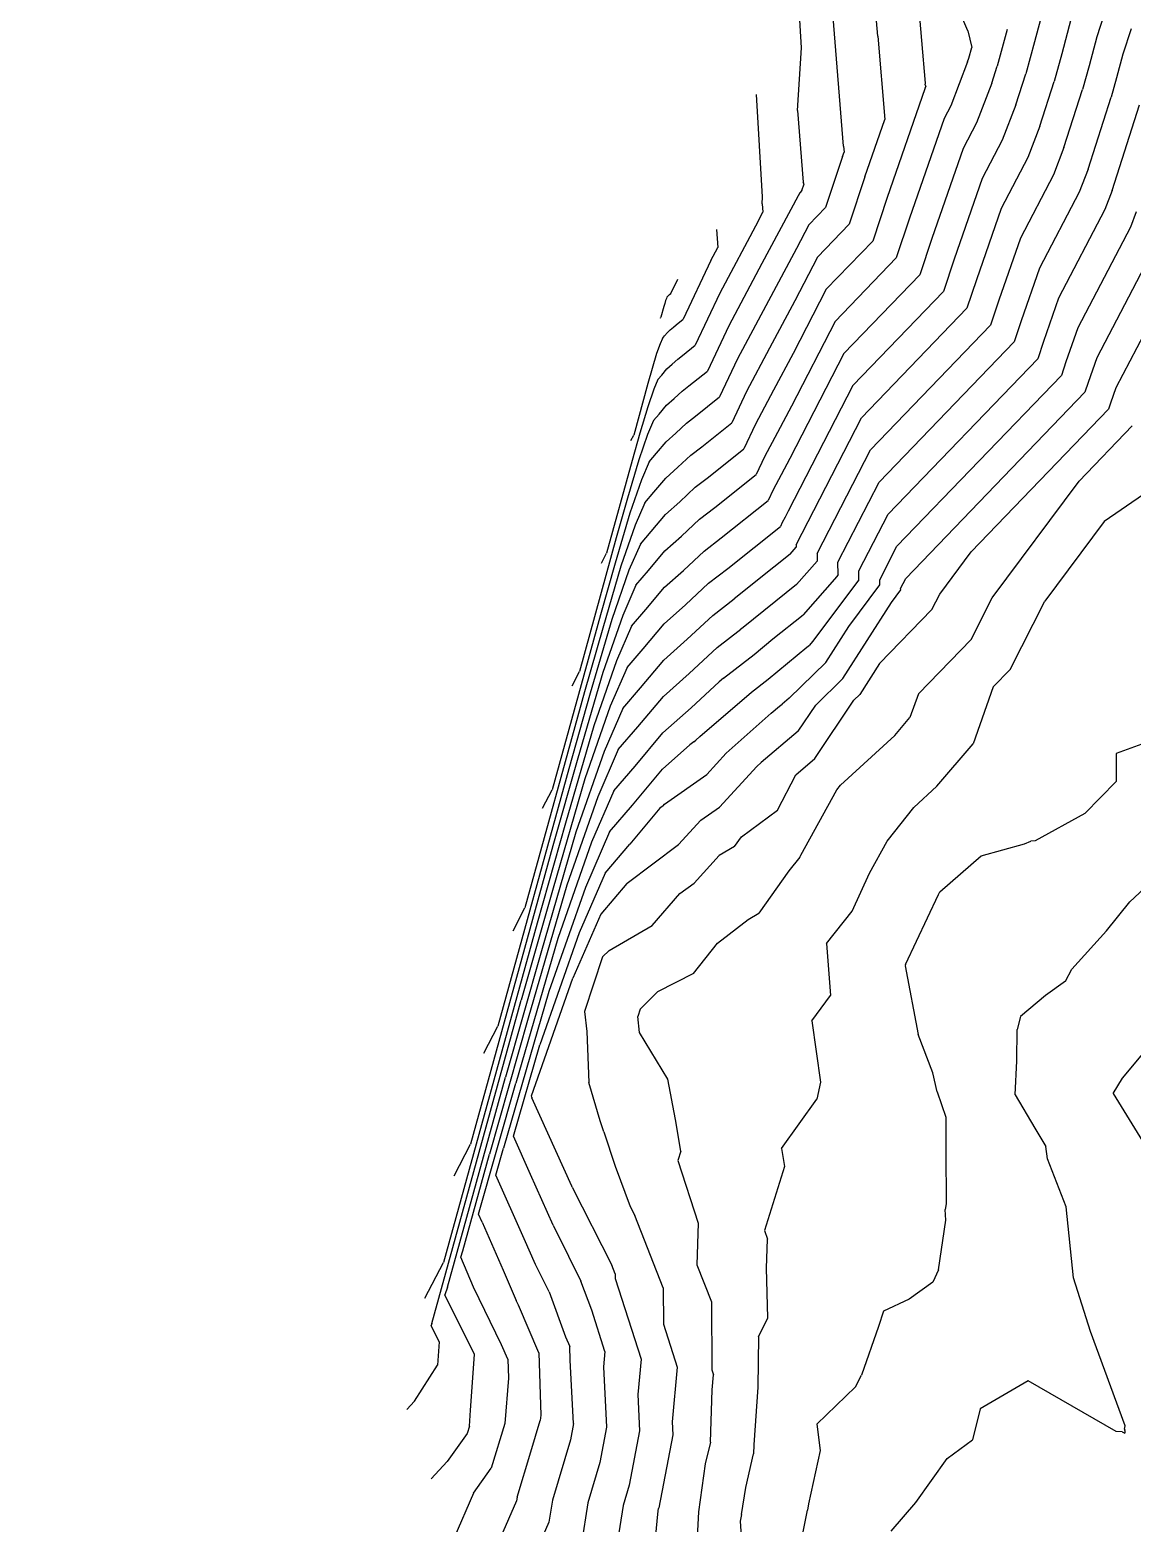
# Model space of a CAD drawing. Header units: metres. Extents: x -1120501 to 1198934, y -4928884 to 66998.
# Drawn here: x -1216.6 to -1076.6, y 601.4 to 791.1 of the extents above; entities that cross this region are included whole.
import ezdxf

# ---------------------------------------------------------------- set-up
doc = ezdxf.new("R2010")
doc.units = ezdxf.units.M
doc.layers.add('SURF2CONTOURS', color=7, linetype='Continuous', lineweight=0)

msp = doc.modelspace()

# ---------------------------------------------------------------- linework, layer by layer
at = {"color": 7, "lineweight": 0}
msp.add_circle((-684.64, 190.5), 66807.04, dxfattribs=at)
at = {"layer": 'SURF2CONTOURS', "color": 4, "linetype": 'Continuous', "lineweight": -3}
for p, q in [((-1108.9, 790.34, 280), (-1110.03, 804.63, 280)), ((-1118.58, 788.84, 281), (-1119.23, 800.01, 281)), ((-1097.45, 791.01, 279), (-1099.41, 795.63, 279)), ((-1087.64, 794.64, 278), (-1088.98, 789.63, 278)), ((-1079.78, 794.17, 277), (-1081.07, 790.25, 277)), ((-1108.9, 790.34, 280), (-1108, 779.74, 280)), ((-1097.45, 791.01, 279), (-1096.95, 788.91, 279)), ((-1088.98, 789.63, 278), (-1090.1, 785.55, 278)), ((-1081.07, 790.25, 277), (-1082.05, 786.56, 277)), ((-1119.07, 780.89, 281), (-1118.58, 788.84, 281)), ((-1097.33, 787.53, 279), (-1096.95, 788.91, 279)), ((-1097.48, 787.07, 279), (-1099.62, 781.5, 279)), ((-1097.48, 787.07, 279), (-1097.33, 787.53, 279)), ((-1082.05, 786.56, 277), (-1082.88, 783.57, 277)), ((-1091.36, 781.62, 278), (-1090.1, 785.55, 278)), ((-1085.24, 776.17, 277), (-1082.88, 783.57, 277)), ((-1119.07, 780.89, 281), (-1118.35, 771.77, 281)), ((-1099.62, 781.5, 279), (-1100.48, 779.85, 279)), ((-1091.36, 781.62, 278), (-1093.1, 777.1, 278)), ((-1079.13, 770.72, 276), (-1075.65, 781.59, 276)), ((-1110.53, 772.44, 280), (-1108, 779.74, 280)), ((-1100.48, 779.85, 279), (-1104.86, 767.22, 279)), ((-1093.1, 777.1, 278), (-1095.63, 772.25, 278)), ((-1085.24, 776.17, 277), (-1086.58, 772.69, 277)), ((-1110.53, 772.44, 280), (-1112.53, 766.43, 280)), ((-1086.58, 772.69, 277), (-1090.78, 764.65, 277)), ((-1118.52, 770.7, 281), (-1118.79, 770.42, 281)), ((-1118.52, 770.7, 281), (-1118.23, 771.58, 281)), ((-1118.23, 771.58, 281), (-1118.35, 771.77, 281)), ((-1095.63, 772.25, 278), (-1099.18, 761.99, 278)), ((-1079.13, 770.72, 276), (-1080.06, 768.29, 276)), ((-1118.99, 770.05, 281), (-1123.61, 761.44, 281)), ((-1118.79, 770.42, 281), (-1118.99, 770.05, 281)), ((-1104.86, 767.22, 279), (-1106.54, 762.16, 279)), ((-1080.06, 768.29, 276), (-1085.93, 757.05, 276)), ((-1129.36, 765.78, 282), (-1129.22, 763.46, 282)), ((-1112.53, 766.43, 280), (-1116.55, 762.25, 280)), ((-1130.09, 761.82, 282), (-1129.22, 763.46, 282)), ((-1090.78, 764.65, 277), (-1093.51, 756.77, 277)), ((-1073.54, 763.88, 275), (-1081.08, 749.45, 275)), ((-1130.09, 761.82, 282), (-1133.61, 754.35, 282)), ((-1123.61, 761.44, 281), (-1127.83, 753.5, 281)), ((-1116.55, 762.25, 280), (-1119.41, 756.69, 280)), ((-1106.54, 762.16, 279), (-1114.31, 754.09, 279)), ((-1099.18, 761.99, 278), (-1100.55, 757.88, 278)), ((-1100.55, 757.88, 278), (-1112.06, 745.92, 278)), ((-1119.41, 756.69, 280), (-1122.63, 750.7, 280)), ((-1093.51, 756.77, 277), (-1094.56, 753.61, 277)), ((-1085.93, 757.05, 276), (-1087.83, 751.54, 276)), ((-1134.85, 753.37, 282), (-1134.52, 753.63, 282)), ((-1134.52, 753.63, 282), (-1133.61, 754.35, 282)), ((-1127.83, 753.5, 281), (-1130.53, 747.77, 281)), ((-1114.31, 754.09, 279), (-1119.84, 743.33, 279)), ((-1094.56, 753.61, 277), (-1109.82, 737.75, 277)), ((-1136.25, 751.92, 282), (-1136.54, 751.25, 282)), ((-1136.25, 751.92, 282), (-1135.98, 752.24, 282)), ((-1135.98, 752.24, 282), (-1135.62, 752.67, 282)), ((-1135.62, 752.67, 282), (-1135.25, 753, 282)), ((-1135.25, 753, 282), (-1134.85, 753.37, 282)), ((-1087.83, 751.54, 276), (-1088.57, 749.34, 276)), ((-1136.98, 750, 282), (-1137.53, 748.11, 282)), ((-1136.54, 751.25, 282), (-1136.98, 750, 282)), ((-1122.63, 750.7, 280), (-1125.56, 745.18, 280)), ((-1137.53, 748.11, 282), (-1138.08, 746.18, 282)), ((-1132.88, 745.89, 281), (-1130.53, 747.77, 281)), ((-1088.57, 749.34, 276), (-1107.58, 729.59, 276)), ((-1081.08, 749.45, 275), (-1082.16, 746.32, 275)), ((-1138.08, 746.18, 282), (-1139.89, 739.62, 282)), ((-1133.74, 745.23, 281), (-1132.88, 745.89, 281)), ((-1112.06, 745.92, 278), (-1120.27, 729.97, 278)), ((-1082.16, 746.32, 275), (-1082.58, 745.07, 275)), ((-1135.72, 743.42, 281), (-1134.77, 744.27, 281)), ((-1134.77, 744.27, 281), (-1133.74, 745.23, 281)), ((-1125.56, 745.18, 280), (-1127.44, 741.2, 280)), ((-1082.58, 745.07, 275), (-1105.34, 721.42, 275)), ((-1137.37, 741.47, 281), (-1136.66, 742.3, 281)), ((-1136.66, 742.3, 281), (-1135.72, 743.42, 281)), ((-1119.84, 743.33, 279), (-1121.65, 739.96, 279)), ((-1137.37, 741.47, 281), (-1138.13, 739.73, 281)), ((-1131.23, 738.16, 280), (-1127.44, 741.2, 280)), ((-1083.33, 733.78, 274), (-1076.59, 740.8, 274)), ((-1140.25, 738.93, 282), (-1139.89, 739.62, 282)), ((-1138.13, 739.73, 281), (-1139.26, 736.48, 281)), ((-1121.65, 739.96, 279), (-1123.3, 736.86, 279)), ((-1139.26, 736.48, 281), (-1140.68, 731.6, 281)), ((-1134.29, 735.54, 280), (-1132.63, 737.09, 280)), ((-1132.63, 737.09, 280), (-1131.23, 738.16, 280)), ((-1123.3, 736.86, 279), (-1124.36, 734.62, 279)), ((-1116.6, 724.58, 277), (-1109.82, 737.75, 277)), ((-1135.82, 734.17, 280), (-1134.29, 735.54, 280)), ((-1129.59, 730.43, 279), (-1124.36, 734.62, 279)), ((-1137.34, 732.37, 280), (-1135.82, 734.17, 280)), ((-1094.36, 718.96, 274), (-1083.33, 733.78, 274)), ((-1140.68, 731.6, 281), (-1142.11, 726.6, 281)), ((-1138.49, 731.02, 280), (-1139.71, 728.21, 280)), ((-1138.49, 731.02, 280), (-1137.34, 732.37, 280)), ((-1133.81, 726.81, 279), (-1131.52, 728.94, 279)), ((-1131.52, 728.94, 279), (-1129.59, 730.43, 279)), ((-1120.67, 729.22, 278), (-1121.04, 728.53, 278)), ((-1120.27, 729.97, 278), (-1120.67, 729.22, 278)), ((-1111.29, 722.37, 276), (-1107.58, 729.59, 276)), ((-1139.71, 728.21, 280), (-1141.55, 722.97, 280)), ((-1127.95, 722.69, 278), (-1121.27, 728.04, 278)), ((-1121.04, 728.53, 278), (-1121.27, 728.04, 278)), ((-1142.11, 726.6, 281), (-1146.8, 709.59, 281)), ((-1135.93, 724.92, 279), (-1133.81, 726.81, 279)), ((-1138.02, 722.43, 279), (-1135.93, 724.92, 279)), ((-1119.21, 720.65, 277), (-1116.58, 723.63, 277)), ((-1116.6, 724.58, 277), (-1116.58, 723.63, 277)), ((-1141.55, 722.97, 280), (-1143.83, 715.08, 280)), ((-1139.61, 720.57, 279), (-1138.02, 722.43, 279)), ((-1130.41, 720.8, 278), (-1127.95, 722.69, 278)), ((-1111.28, 721.25, 276), (-1117.17, 713.4, 276)), ((-1111.28, 721.25, 276), (-1111.29, 722.37, 276)), ((-1105.99, 720.15, 275), (-1105.34, 721.42, 275)), ((-1139.61, 720.57, 279), (-1141.29, 716.69, 279)), ((-1133.33, 718.08, 278), (-1130.41, 720.8, 278)), ((-1119.21, 720.65, 277), (-1126.01, 715.2, 277)), ((-1107.17, 718.38, 275), (-1105.98, 719.96, 275)), ((-1105.98, 719.96, 275), (-1105.99, 720.15, 275)), ((-1136.03, 715.67, 278), (-1133.33, 718.08, 278)), ((-1113.34, 708.72, 275), (-1107.17, 718.38, 275)), ((-1097.05, 713.68, 274), (-1094.36, 718.96, 274)), ((-1141.29, 716.69, 279), (-1143.83, 709.46, 279)), ((-1138.7, 712.49, 278), (-1136.03, 715.67, 278)), ((-1143.83, 715.08, 280), (-1146.13, 707.01, 280)), ((-1129.3, 712.66, 277), (-1126.3, 714.96, 277)), ((-1126.01, 715.2, 277), (-1126.3, 714.96, 277)), ((-1103.74, 706.75, 274), (-1097.05, 713.68, 274)), ((-1140.73, 710.11, 278), (-1138.7, 712.49, 278)), ((-1132.85, 709.34, 277), (-1129.3, 712.66, 277)), ((-1122.82, 708.6, 276), (-1117.9, 712.67, 276)), ((-1117.9, 712.67, 276), (-1117.56, 712.95, 276)), ((-1117.17, 713.4, 276), (-1117.56, 712.95, 276)), ((-1140.73, 710.11, 278), (-1142.87, 705.17, 278)), ((-1147.72, 707.79, 281), (-1146.8, 709.59, 281)), ((-1143.83, 709.46, 279), (-1146.98, 698.57, 279)), ((-1136.13, 706.42, 277), (-1132.85, 709.34, 277)), ((-1124.95, 706.97, 276), (-1122.82, 708.6, 276)), ((-1116.78, 705.33, 275), (-1113.34, 708.72, 275)), ((-1146.13, 707.01, 280), (-1153.71, 679.55, 280)), ((-1139.38, 702.55, 277), (-1136.13, 706.42, 277)), ((-1131.5, 701.33, 276), (-1124.95, 706.97, 276)), ((-1103.74, 706.75, 274), (-1104.81, 703.73, 274)), ((-1142.87, 705.17, 278), (-1146.11, 695.94, 278)), ((-1118.99, 702.01, 275), (-1116.78, 705.33, 275)), ((-1141.85, 699.66, 277), (-1139.38, 702.55, 277)), ((-1106.72, 701.47, 274), (-1104.81, 703.73, 274)), ((-1132.76, 700.26, 276), (-1136.24, 697.17, 276)), ((-1132.24, 700.64, 276), (-1132.76, 700.26, 276)), ((-1132.24, 700.64, 276), (-1132.01, 700.88, 276)), ((-1132.01, 700.88, 276), (-1131.5, 701.33, 276)), ((-1118.99, 702.01, 275), (-1123.7, 698.03, 275)), ((-1113.63, 695.13, 274), (-1106.72, 701.47, 274)), ((-1073.01, 701.19, 273), (-1078.6, 699.16, 273)), ((-1146.98, 698.57, 279), (-1150.16, 687.43, 279)), ((-1141.85, 699.66, 277), (-1144.45, 693.65, 277)), ((-1078.6, 699.16, 273), (-1078.61, 695.63, 273)), ((-1140.06, 692.61, 276), (-1136.24, 697.17, 276)), ((-1129, 692.36, 275), (-1124.26, 697.53, 275)), ((-1123.7, 698.03, 275), (-1124.26, 697.53, 275)), ((-1146.11, 695.94, 278), (-1150.13, 682.05, 278)), ((-1114.08, 694.55, 274), (-1113.63, 695.13, 274)), ((-1082.58, 691.54, 273), (-1078.61, 695.63, 273)), ((-1144.45, 693.65, 277), (-1148.39, 682.43, 277)), ((-1118.68, 686.26, 274), (-1114.08, 694.55, 274)), ((-1142.97, 689.21, 276), (-1140.06, 692.61, 276)), ((-1131.38, 690.69, 275), (-1129, 692.36, 275)), ((-1082.58, 691.54, 273), (-1088.88, 688.06, 273)), ((-1142.97, 689.21, 276), (-1146.03, 682.13, 276)), ((-1134.19, 687.62, 275), (-1131.38, 690.69, 275)), ((-1150.16, 687.43, 279), (-1160.61, 649.52, 279)), ((-1140.73, 682.68, 275), (-1134.19, 687.62, 275)), ((-1095.75, 686.18, 273), (-1090.26, 687.68, 273)), ((-1090.26, 687.68, 273), (-1089.47, 688.02, 273)), ((-1088.88, 688.06, 273), (-1089.47, 688.02, 273)), ((-1118.81, 685.99, 274), (-1120.19, 684.24, 274)), ((-1118.81, 685.99, 274), (-1118.68, 686.26, 274)), ((-1101.01, 681.59, 273), (-1095.75, 686.18, 273)), ((-1120.19, 684.24, 274), (-1124.01, 678.86, 274)), ((-1150.13, 682.05, 278), (-1154.19, 667.84, 278)), ((-1148.39, 682.43, 277), (-1153.28, 665.54, 277)), ((-1146.03, 682.13, 276), (-1150.67, 668.91, 276)), ((-1140.75, 682.66, 275), (-1144.09, 678.76, 275)), ((-1140.74, 682.67, 275), (-1140.75, 682.66, 275)), ((-1140.74, 682.67, 275), (-1140.73, 682.68, 275)), ((-1101.19, 681.27, 273), (-1101.01, 681.59, 273)), ((-1155.2, 676.65, 280), (-1153.71, 679.55, 280)), ((-1105.37, 672.36, 273), (-1101.19, 681.27, 273)), ((-1144.09, 678.76, 275), (-1147.62, 670.61, 275)), ((-1129.26, 675.08, 274), (-1125.35, 678.07, 274)), ((-1125.35, 678.07, 274), (-1124.01, 678.86, 274)), ((-1132.31, 671.22, 274), (-1129.26, 675.08, 274)), ((-1105.37, 672.36, 273), (-1105.4, 672.18, 273)), ((-1105.4, 672.18, 273), (-1103.76, 663.47, 273)), ((-1152.86, 655.67, 275), (-1147.62, 670.61, 275)), ((-1132.31, 671.22, 274), (-1136.88, 668.9, 274)), ((-1150.67, 668.91, 276), (-1156.43, 649.02, 276)), ((-1136.88, 668.9, 274), (-1139.09, 666.66, 274)), ((-1165.53, 626.72, 278), (-1154.19, 667.84, 278)), ((-1139.09, 666.66, 274), (-1139.39, 665.75, 274)), ((-1153.28, 665.54, 277), (-1158.21, 648.25, 277)), ((-1139.17, 663.71, 274), (-1139.39, 665.75, 274)), ((-1135.58, 657.78, 274), (-1139.17, 663.71, 274)), ((-1101.88, 658.58, 273), (-1103.76, 663.47, 273)), ((-1077.81, 657.9, 272), (-1074.58, 661.76, 272)), ((-1101.37, 656.17, 273), (-1101.88, 658.58, 273)), ((-1134.57, 652.65, 274), (-1135.58, 657.78, 274)), ((-1078.99, 655.97, 272), (-1077.81, 657.9, 272)), ((-1152.85, 655.5, 275), (-1152.86, 655.67, 275)), ((-1152.85, 655.5, 275), (-1152.83, 655.43, 275)), ((-1147.77, 644.18, 275), (-1152.83, 655.43, 275)), ((-1101.37, 656.17, 273), (-1100.23, 652.96, 273)), ((-1078.99, 655.97, 272), (-1074.26, 648.26, 272)), ((-1100.23, 652.96, 273), (-1100.26, 648.72, 273)), ((-1133.93, 648.65, 274), (-1134.57, 652.65, 274)), ((-1162.68, 645.51, 279), (-1160.61, 649.52, 279)), ((-1157.42, 645.57, 276), (-1156.43, 649.02, 276)), ((-1161.6, 635.97, 277), (-1158.21, 648.25, 277)), ((-1133.93, 648.65, 274), (-1134.3, 647.46, 274)), ((-1134.3, 647.46, 274), (-1131.72, 639.48, 274)), ((-1100.26, 648.72, 273), (-1100.19, 641.93, 273)), ((-1153.8, 637.5, 276), (-1157.42, 645.57, 276)), ((-1147.73, 644.07, 275), (-1147.77, 644.18, 275)), ((-1147.73, 644.07, 275), (-1142.69, 634.15, 275)), ((-1100.19, 641.93, 273), (-1100.33, 641.24, 273)), ((-1101.18, 633.54, 273), (-1100.24, 639.86, 273)), ((-1100.24, 639.86, 273), (-1100.33, 641.24, 273)), ((-1131.72, 639.48, 274), (-1131.87, 634.18, 274)), ((-1161.87, 635.18, 277), (-1161.6, 635.97, 277)), ((-1152.37, 634.22, 276), (-1153.8, 637.5, 276)), ((-1160.23, 631.37, 277), (-1161.87, 635.18, 277)), ((-1150.64, 630.74, 276), (-1152.37, 634.22, 276)), ((-1142.25, 633.03, 275), (-1142.69, 634.15, 275)), ((-1131.87, 634.18, 274), (-1130.03, 629.49, 274)), ((-1142.25, 633.03, 275), (-1142.24, 632.46, 275)), ((-1142.24, 632.46, 275), (-1138.96, 622.2, 275)), ((-1101.9, 631.99, 273), (-1104.91, 629.83, 273)), ((-1101.18, 633.54, 273), (-1101.9, 631.99, 273)), ((-1156.67, 624.03, 277), (-1160.23, 631.37, 277)), ((-1150.64, 630.74, 276), (-1148.54, 625.04, 276)), ((-1130.03, 629.49, 274), (-1129.96, 620.86, 274)), ((-1108.17, 628.29, 273), (-1108.8, 626.36, 273)), ((-1104.91, 629.83, 273), (-1108.17, 628.29, 273)), ((-1165.53, 626.72, 278), (-1165.62, 626.46, 278)), ((-1164.61, 624.41, 278), (-1165.62, 626.46, 278)), ((-1108.8, 626.36, 273), (-1110.98, 620.17, 273)), ((-1164.61, 624.41, 278), (-1164.81, 621.45, 278)), ((-1148.54, 625.04, 276), (-1148.02, 623.8, 276)), ((-1155.89, 622.2, 277), (-1156.67, 624.03, 277)), ((-1147.96, 622.07, 276), (-1148.02, 623.8, 276)), ((-1167.74, 616.85, 278), (-1164.81, 621.45, 278)), ((-1155.89, 622.2, 277), (-1155.82, 619.8, 277)), ((-1147.53, 614.03, 276), (-1147.96, 622.07, 276)), ((-1138.96, 622.2, 275), (-1139.39, 617.73, 275)), ((-1129.96, 620.86, 274), (-1129.76, 620.21, 274)), ((-1155.82, 619.8, 277), (-1156.27, 614.04, 277)), ((-1129.94, 618.32, 274), (-1129.76, 620.21, 274)), ((-1116.63, 613.94, 273), (-1111.71, 618.7, 273)), ((-1111.71, 618.7, 273), (-1110.98, 620.17, 273)), ((-1168.7, 615.81, 278), (-1167.74, 616.85, 278)), ((-1139.39, 617.73, 275), (-1139.14, 613.08, 275)), ((-1130.15, 611.66, 274), (-1129.94, 618.32, 274)), ((-1156.27, 614.04, 277), (-1158.02, 608.33, 277)), ((-1147.53, 614.03, 276), (-1147.93, 611.94, 276)), ((-1139.14, 613.08, 275), (-1140.46, 606.17, 275)), ((-1116.63, 613.94, 273), (-1116.2, 610.61, 273)), ((-1147.93, 611.94, 276), (-1150.22, 604.3, 276)), ((-1130.15, 611.66, 274), (-1130.8, 608.92, 274)), ((-1116.2, 610.61, 273), (-1117.69, 603.8, 273)), ((-1160.26, 605.16, 277), (-1158.02, 608.33, 277)), ((-1130.8, 608.92, 274), (-1131.67, 602.78, 274)), ((-1140.46, 606.17, 275), (-1141.23, 603.59, 275)), ((-1160.26, 605.16, 277), (-1162.76, 599.43, 277)), ((-1150.22, 604.3, 276), (-1150.66, 601.5, 276)), ((-1141.23, 603.59, 275), (-1142.42, 596.07, 275)), ((-1117.69, 603.8, 273), (-1117.8, 603.03, 273)), ((-1131.67, 602.78, 274), (-1131.98, 597.08, 274)), ((-1118.35, 600.24, 273), (-1117.8, 603.03, 273)), ((-1150.66, 601.5, 276), (-1153.88, 594.18, 276))]:
    msp.add_line(p, q, dxfattribs=at)
at = {"layer": 'SURF2CONTOURS', "color": 2, "linetype": 'Continuous', "lineweight": -3}
for p, q in [((-1102.85, 784.34, 279.5), (-1104.55, 804.33, 279.5)), ((-1113.25, 776.35, 280.5), (-1114.55, 792.76, 280.5)), ((-1084.35, 792.45, 277.5), (-1085.51, 788.09, 277.5)), ((-1092.44, 791.16, 278.5), (-1093.72, 786.54, 278.5)), ((-1076.72, 791.26, 276.5), (-1077.78, 788.05, 276.5)), ((-1085.51, 788.09, 277.5), (-1086.49, 784.56, 277.5)), ((-1077.78, 788.05, 276.5), (-1078.58, 785.03, 276.5)), ((-1094.42, 784.35, 278.5), (-1093.72, 786.54, 278.5)), ((-1102.88, 783.71, 279.5), (-1102.78, 783.94, 279.5)), ((-1102.87, 784.14, 279.5), (-1102.85, 784.34, 279.5)), ((-1102.87, 784.14, 279.5), (-1102.78, 783.94, 279.5)), ((-1094.42, 784.35, 278.5), (-1096.36, 779.3, 278.5)), ((-1088.3, 778.9, 277.5), (-1086.49, 784.56, 277.5)), ((-1078.58, 785.03, 276.5), (-1079.26, 782.58, 276.5)), ((-1123.53, 769.92, 281.5), (-1124.3, 782.9, 281.5)), ((-1102.9, 783.65, 279.5), (-1107.69, 769.83, 279.5)), ((-1102.88, 783.71, 279.5), (-1102.9, 783.65, 279.5)), ((-1082.18, 773.45, 276.5), (-1079.26, 782.58, 276.5)), ((-1096.36, 779.3, 278.5), (-1098.05, 776.05, 278.5)), ((-1088.3, 778.9, 277.5), (-1089.84, 774.9, 277.5)), ((-1113.25, 776.35, 280.5), (-1113.18, 775.58, 280.5)), ((-1113.37, 775.05, 280.5), (-1115.53, 768.56, 280.5)), ((-1113.37, 775.05, 280.5), (-1113.18, 775.58, 280.5)), ((-1098.05, 776.05, 278.5), (-1102.02, 764.6, 278.5)), ((-1089.84, 774.9, 277.5), (-1093.2, 768.45, 277.5)), ((-1082.18, 773.45, 276.5), (-1083.32, 770.49, 276.5)), ((-1083.32, 770.49, 276.5), (-1088.35, 760.85, 276.5)), ((-1123.59, 769.02, 281.5), (-1123.53, 769.92, 281.5)), ((-1123.59, 769.02, 281.5), (-1123.51, 767.98, 281.5)), ((-1107.69, 769.83, 279.5), (-1109.54, 764.29, 279.5)), ((-1124.1, 766.81, 281.5), (-1128.96, 757.66, 281.5)), ((-1124.1, 766.81, 281.5), (-1123.49, 767.95, 281.5)), ((-1123.51, 767.98, 281.5), (-1123.49, 767.95, 281.5)), ((-1115.53, 768.56, 280.5), (-1117.67, 766.34, 280.5)), ((-1093.2, 768.45, 277.5), (-1096.34, 759.38, 277.5)), ((-1076.07, 768, 275.5), (-1076.8, 766.08, 275.5)), ((-1117.67, 766.34, 280.5), (-1119.2, 763.37, 280.5)), ((-1076.8, 766.08, 275.5), (-1083.5, 753.25, 275.5)), ((-1119.2, 763.37, 280.5), (-1123.12, 756.07, 280.5)), ((-1109.54, 764.29, 279.5), (-1115.43, 758.17, 279.5)), ((-1102.02, 764.6, 278.5), (-1103.55, 760.02, 278.5)), ((-1070.28, 761.68, 274.5), (-1078.65, 745.65, 274.5)), ((-1135.16, 757.64, 282.5), (-1134.3, 759.47, 282.5)), ((-1103.55, 760.02, 278.5), (-1113.19, 750, 278.5)), ((-1096.34, 759.38, 277.5), (-1097.56, 755.75, 277.5)), ((-1088.35, 760.85, 276.5), (-1090.67, 754.16, 276.5)), ((-1135.69, 757.15, 282.5), (-1135.64, 757.21, 282.5)), ((-1135.64, 757.21, 282.5), (-1135.56, 757.3, 282.5)), ((-1135.56, 757.3, 282.5), (-1135.49, 757.37, 282.5)), ((-1135.49, 757.37, 282.5), (-1135.41, 757.44, 282.5)), ((-1135.41, 757.44, 282.5), (-1135.34, 757.49, 282.5)), ((-1135.34, 757.49, 282.5), (-1135.16, 757.64, 282.5)), ((-1128.96, 757.66, 281.5), (-1132.07, 751.06, 281.5)), ((-1115.43, 758.17, 279.5), (-1119.63, 750.01, 279.5)), ((-1136.07, 755.98, 282.5), (-1136.43, 754.64, 282.5)), ((-1135.95, 756.37, 282.5), (-1136.07, 755.98, 282.5)), ((-1135.84, 756.76, 282.5), (-1135.95, 756.37, 282.5)), ((-1135.75, 757.01, 282.5), (-1135.84, 756.76, 282.5)), ((-1135.69, 757.15, 282.5), (-1135.75, 757.01, 282.5)), ((-1123.12, 756.07, 280.5), (-1126.7, 749.34, 280.5)), ((-1097.56, 755.75, 277.5), (-1110.94, 741.84, 277.5)), ((-1136.51, 754.5, 282.5), (-1136.43, 754.64, 282.5)), ((-1090.67, 754.16, 276.5), (-1091.56, 751.48, 276.5)), ((-1083.5, 753.25, 275.5), (-1085, 748.93, 275.5)), ((-1134.3, 749.3, 281.5), (-1133.7, 749.76, 281.5)), ((-1133.7, 749.76, 281.5), (-1132.07, 751.06, 281.5)), ((-1119.63, 750.01, 279.5), (-1122.14, 745.33, 279.5)), ((-1113.19, 750, 278.5), (-1120.06, 736.65, 278.5)), ((-1091.56, 751.48, 276.5), (-1108.7, 733.67, 276.5)), ((-1136.32, 747.27, 281.5), (-1135.67, 748.05, 281.5)), ((-1135.67, 748.05, 281.5), (-1135.01, 748.64, 281.5)), ((-1135.01, 748.64, 281.5), (-1134.3, 749.3, 281.5)), ((-1126.7, 749.34, 280.5), (-1128.98, 744.48, 280.5)), ((-1085, 748.93, 275.5), (-1085.57, 747.2, 275.5)), ((-1136.81, 746.7, 281.5), (-1137.33, 745.49, 281.5)), ((-1136.81, 746.7, 281.5), (-1136.32, 747.27, 281.5)), ((-1085.57, 747.2, 275.5), (-1106.46, 725.5, 275.5)), ((-1137.33, 745.49, 281.5), (-1138.12, 743.24, 281.5)), ((-1132.05, 742.03, 280.5), (-1128.98, 744.48, 280.5)), ((-1122.14, 745.33, 279.5), (-1124.43, 741.02, 279.5)), ((-1078.65, 745.65, 274.5), (-1079.32, 743.71, 274.5)), ((-1138.12, 743.24, 281.5), (-1139.1, 739.86, 281.5)), ((-1133.19, 741.16, 280.5), (-1132.05, 742.03, 280.5)), ((-1097.01, 724.82, 274.5), (-1079.58, 742.93, 274.5)), ((-1079.32, 743.71, 274.5), (-1079.58, 742.93, 274.5)), ((-1134.53, 739.9, 280.5), (-1133.19, 741.16, 280.5)), ((-1124.43, 741.02, 279.5), (-1125.9, 737.91, 279.5)), ((-1119.25, 725.69, 277.5), (-1110.94, 741.84, 277.5)), ((-1139.1, 739.86, 281.5), (-1140.09, 736.39, 281.5)), ((-1137, 737.34, 280.5), (-1135.77, 738.8, 280.5)), ((-1135.77, 738.8, 280.5), (-1134.53, 739.9, 280.5)), ((-1140.09, 736.39, 281.5), (-1143.34, 724.61, 281.5)), ((-1137.93, 736.24, 280.5), (-1137, 737.34, 280.5)), ((-1130.41, 734.29, 279.5), (-1125.9, 737.91, 279.5)), ((-1120.06, 736.65, 278.5), (-1121.16, 734.59, 278.5)), ((-1137.93, 736.24, 280.5), (-1138.92, 733.97, 280.5)), ((-1121.16, 734.59, 278.5), (-1122.17, 732.69, 278.5)), ((-1138.92, 733.97, 280.5), (-1140.4, 729.73, 280.5)), ((-1134.05, 731.17, 279.5), (-1132.07, 733.02, 279.5)), ((-1132.07, 733.02, 279.5), (-1130.41, 734.29, 279.5)), ((-1122.17, 732.69, 278.5), (-1122.81, 731.33, 278.5)), ((-1113.95, 723.47, 276.5), (-1108.7, 733.67, 276.5)), ((-1135.87, 729.55, 279.5), (-1134.05, 731.17, 279.5)), ((-1128.77, 726.56, 278.5), (-1122.81, 731.33, 278.5)), ((-1075.15, 732.09, 273.5), (-1080.13, 728.66, 273.5)), ((-1140.4, 729.73, 280.5), (-1142.26, 723.34, 280.5)), ((-1137.68, 727.4, 279.5), (-1135.87, 729.55, 279.5)), ((-1139.05, 725.79, 279.5), (-1137.68, 727.4, 279.5)), ((-1080.13, 728.66, 273.5), (-1087.68, 718.51, 273.5)), ((-1139.05, 725.79, 279.5), (-1140.5, 722.45, 279.5)), ((-1130.96, 724.87, 278.5), (-1128.77, 726.56, 278.5)), ((-1120.04, 724.51, 277.5), (-1119.25, 725.4, 277.5)), ((-1119.25, 725.69, 277.5), (-1119.25, 725.4, 277.5)), ((-1108.64, 721.26, 275.5), (-1106.46, 725.5, 275.5)), ((-1142.26, 723.34, 280.5), (-1144.12, 716.81, 280.5)), ((-1143.98, 723.36, 281.5), (-1143.34, 724.61, 281.5)), ((-1133.57, 722.44, 278.5), (-1130.96, 724.87, 278.5)), ((-1120.04, 724.51, 277.5), (-1122.08, 722.86, 277.5)), ((-1113.92, 721.9, 276.5), (-1113.95, 723.47, 276.5)), ((-1101.03, 719.42, 274.5), (-1097.01, 724.82, 274.5)), ((-1140.5, 722.45, 279.5), (-1142.69, 716.21, 279.5)), ((-1135.98, 720.29, 278.5), (-1133.57, 722.44, 278.5)), ((-1122.08, 722.86, 277.5), (-1127.12, 718.83, 277.5)), ((-1114.09, 721.67, 276.5), (-1118.38, 716.8, 276.5)), ((-1113.92, 721.9, 276.5), (-1114.09, 721.67, 276.5)), ((-1108.63, 720.6, 275.5), (-1108.64, 721.26, 275.5)), ((-1138.36, 717.46, 278.5), (-1135.98, 720.29, 278.5)), ((-1112.59, 715.32, 275.5), (-1108.63, 720.6, 275.5)), ((-1102.01, 717.49, 274.5), (-1101.03, 719.42, 274.5)), ((-1140.17, 715.34, 278.5), (-1138.36, 717.46, 278.5)), ((-1129.85, 716.73, 277.5), (-1127.12, 718.83, 277.5)), ((-1102.01, 717.49, 274.5), (-1108.66, 710.6, 274.5)), ((-1092.09, 709.86, 273.5), (-1087.68, 718.51, 273.5)), ((-1144.12, 716.81, 280.5), (-1150.25, 694.57, 280.5)), ((-1142.69, 716.21, 279.5), (-1145.41, 706.83, 279.5)), ((-1133.09, 713.71, 277.5), (-1129.85, 716.73, 277.5)), ((-1122.21, 713.73, 276.5), (-1118.38, 716.8, 276.5)), ((-1140.17, 715.34, 278.5), (-1142.08, 710.93, 278.5)), ((-1136.08, 711.04, 277.5), (-1133.09, 713.71, 277.5)), ((-1124.59, 711.76, 276.5), (-1122.21, 713.73, 276.5)), ((-1115.51, 710.74, 275.5), (-1112.59, 715.32, 275.5)), ((-1128.51, 708.76, 276.5), (-1124.59, 711.76, 276.5)), ((-1142.08, 710.93, 278.5), (-1144.97, 702.7, 278.5)), ((-1139.04, 707.52, 277.5), (-1136.08, 711.04, 277.5)), ((-1115.51, 710.74, 275.5), (-1120.15, 706.19, 275.5)), ((-1108.66, 710.6, 274.5), (-1111.16, 706.69, 274.5)), ((-1094.23, 707.64, 273.5), (-1092.09, 709.86, 273.5)), ((-1129.06, 708.29, 276.5), (-1132.61, 704.98, 276.5)), ((-1128.51, 708.76, 276.5), (-1129.06, 708.29, 276.5)), ((-1145.41, 706.83, 279.5), (-1148.15, 697.22, 279.5)), ((-1141.29, 704.89, 277.5), (-1139.04, 707.52, 277.5)), ((-1120.15, 706.19, 275.5), (-1121.05, 705.44, 275.5)), ((-1111.92, 705.94, 274.5), (-1111.16, 706.69, 274.5)), ((-1094.23, 707.64, 273.5), (-1096.79, 700.41, 273.5)), ((-1141.29, 704.89, 277.5), (-1143.66, 699.41, 277.5)), ((-1136.18, 701.79, 276.5), (-1132.61, 704.98, 276.5)), ((-1128.14, 699.21, 275.5), (-1122.43, 704.28, 275.5)), ((-1122.43, 704.28, 275.5), (-1121.39, 705.18, 275.5)), ((-1121.39, 705.18, 275.5), (-1121.05, 705.44, 275.5)), ((-1116.87, 698.52, 274.5), (-1111.92, 705.94, 274.5)), ((-1144.97, 702.7, 278.5), (-1148.56, 690.31, 278.5)), ((-1139.72, 697.58, 276.5), (-1136.18, 701.79, 276.5)), ((-1101.39, 695, 273.5), (-1096.79, 700.41, 273.5)), ((-1143.66, 699.41, 277.5), (-1147.25, 689.18, 277.5)), ((-1130.62, 696.5, 275.5), (-1128.14, 699.21, 275.5)), ((-1119.32, 696.45, 274.5), (-1116.87, 698.52, 274.5)), ((-1148.15, 697.22, 279.5), (-1157.16, 664.54, 279.5)), ((-1142.41, 694.44, 276.5), (-1139.72, 697.58, 276.5)), ((-1135.97, 692.72, 275.5), (-1130.62, 696.5, 275.5)), ((-1151.46, 692.22, 280.5), (-1150.25, 694.57, 280.5)), ((-1121.61, 691.95, 274.5), (-1119.32, 696.45, 274.5)), ((-1104.32, 692.3, 273.5), (-1101.39, 695, 273.5)), ((-1142.41, 694.44, 276.5), (-1145.24, 687.89, 276.5)), ((-1136.15, 692.52, 275.5), (-1135.97, 692.72, 275.5)), ((-1136.57, 692.21, 275.5), (-1140.4, 687.64, 275.5)), ((-1136.15, 692.52, 275.5), (-1136.57, 692.21, 275.5)), ((-1126.2, 688.59, 274.5), (-1121.61, 691.95, 274.5)), ((-1107.68, 688.05, 273.5), (-1104.32, 692.3, 273.5)), ((-1148.56, 690.31, 278.5), (-1152.17, 677.63, 278.5)), ((-1147.25, 689.18, 277.5), (-1151.71, 673.8, 277.5)), ((-1145.24, 687.89, 276.5), (-1149.53, 675.67, 276.5)), ((-1143.53, 683.98, 275.5), (-1140.4, 687.64, 275.5)), ((-1127.09, 687.34, 274.5), (-1129.04, 686.19, 274.5)), ((-1127.09, 687.34, 274.5), (-1126.2, 688.59, 274.5)), ((-1109.96, 683.95, 273.5), (-1107.68, 688.05, 273.5)), ((-1129.04, 686.19, 274.5), (-1132.23, 682.71, 274.5)), ((-1143.53, 683.98, 275.5), (-1146.83, 676.37, 275.5)), ((-1112.14, 679.15, 273.5), (-1109.96, 683.95, 273.5)), ((-1137.56, 677.32, 274.5), (-1134.03, 681.36, 274.5)), ((-1134.03, 681.36, 274.5), (-1132.23, 682.71, 274.5)), ((-1076.87, 680.34, 272.5), (-1074.43, 682.59, 272.5)), ((-1079.83, 676.63, 272.5), (-1076.87, 680.34, 272.5)), ((-1152.17, 677.63, 278.5), (-1164.07, 634.5, 278.5)), ((-1115.41, 675.03, 273.5), (-1112.14, 679.15, 273.5)), ((-1149.53, 675.67, 276.5), (-1154.86, 657.28, 276.5)), ((-1146.83, 676.37, 275.5), (-1151.81, 662.16, 275.5)), ((-1143.03, 674.12, 274.5), (-1137.56, 677.32, 274.5)), ((-1084.25, 671.75, 272.5), (-1079.83, 676.63, 272.5)), ((-1151.71, 673.8, 277.5), (-1156.2, 658.05, 277.5)), ((-1143.84, 673.31, 274.5), (-1143.03, 674.12, 274.5)), ((-1115.41, 675.03, 273.5), (-1114.89, 668.4, 273.5)), ((-1143.84, 673.31, 274.5), (-1146.13, 666.39, 274.5)), ((-1085.05, 670.24, 272.5), (-1087.59, 668.4, 272.5)), ((-1085.05, 670.24, 272.5), (-1084.25, 671.75, 272.5)), ((-1117.29, 665.19, 273.5), (-1114.89, 668.4, 273.5)), ((-1087.59, 668.4, 272.5), (-1090.78, 665.73, 272.5)), ((-1146.13, 666.39, 274.5), (-1145.85, 663.83, 274.5)), ((-1158.94, 661.08, 279.5), (-1157.16, 664.54, 279.5)), ((-1117.29, 665.19, 273.5), (-1116.16, 657.4, 273.5)), ((-1090.78, 665.73, 272.5), (-1091.18, 664.1, 272.5)), ((-1145.85, 663.83, 274.5), (-1145.61, 657.36, 274.5)), ((-1091.23, 660.13, 272.5), (-1091.18, 664.1, 272.5)), ((-1155.18, 650.55, 275.5), (-1151.81, 662.16, 275.5)), ((-1091.46, 655.81, 272.5), (-1091.23, 660.13, 272.5)), ((-1163.56, 631.34, 277.5), (-1156.2, 658.05, 277.5)), ((-1159.6, 640.64, 276.5), (-1154.86, 657.28, 276.5)), ((-1144.14, 652.49, 274.5), (-1145.61, 657.36, 274.5)), ((-1116.16, 657.4, 273.5), (-1116.65, 655.25, 273.5)), ((-1121.12, 648.96, 273.5), (-1116.65, 655.25, 273.5)), ((-1091.46, 655.81, 272.5), (-1088.96, 651.57, 272.5)), ((-1143.67, 651.09, 274.5), (-1144.14, 652.49, 274.5)), ((-1143.67, 651.09, 274.5), (-1142.24, 646.74, 274.5)), ((-1088.96, 651.57, 272.5), (-1087.55, 649.21, 272.5)), ((-1152.99, 645.68, 275.5), (-1155.18, 650.55, 275.5)), ((-1087.34, 647.66, 272.5), (-1087.55, 649.21, 272.5)), ((-1121.12, 648.96, 273.5), (-1120.76, 646.69, 273.5)), ((-1084.97, 641.56, 272.5), (-1087.34, 647.66, 272.5)), ((-1150.12, 639.25, 275.5), (-1152.99, 645.68, 275.5)), ((-1142.24, 646.74, 274.5), (-1140.33, 641.59, 274.5)), ((-1120.76, 646.69, 273.5), (-1123.28, 638.54, 273.5)), ((-1140.33, 641.59, 274.5), (-1139.75, 640.45, 274.5)), ((-1084.03, 632.52, 272.5), (-1084.97, 641.56, 272.5)), ((-1159.14, 639.6, 276.5), (-1159.6, 640.64, 276.5)), ((-1159.14, 639.6, 276.5), (-1156.47, 633.5, 276.5)), ((-1136.14, 631.26, 274.5), (-1139.75, 640.45, 274.5)), ((-1150.12, 639.25, 275.5), (-1148.17, 635.27, 275.5)), ((-1123.28, 638.54, 273.5), (-1122.92, 637.44, 273.5)), ((-1123.03, 633.76, 273.5), (-1122.92, 637.44, 273.5)), ((-1166.42, 629.94, 278.5), (-1164.07, 634.5, 278.5)), ((-1148.17, 635.27, 275.5), (-1146.59, 632.1, 275.5)), ((-1156.47, 633.5, 276.5), (-1154.81, 629.66, 276.5)), ((-1145.23, 628.41, 275.5), (-1146.59, 632.1, 275.5)), ((-1122.87, 627.47, 273.5), (-1123.03, 633.76, 273.5)), ((-1081.86, 625.72, 272.5), (-1084.03, 632.52, 272.5)), ((-1163.56, 631.34, 277.5), (-1163.89, 630.39, 277.5)), ((-1160.13, 622.78, 277.5), (-1163.89, 630.39, 277.5)), ((-1136.14, 631.26, 274.5), (-1136.1, 626.66, 274.5)), ((-1154.51, 629.05, 276.5), (-1154.81, 629.66, 276.5)), ((-1151.95, 623, 276.5), (-1154.51, 629.05, 276.5)), ((-1143.56, 623.19, 275.5), (-1145.23, 628.41, 275.5)), ((-1136.1, 626.66, 274.5), (-1134.36, 621.2, 274.5)), ((-1124.03, 625.04, 273.5), (-1122.87, 627.47, 273.5)), ((-1124.03, 625.04, 273.5), (-1124.11, 618.64, 273.5)), ((-1077.49, 613.75, 272.5), (-1081.86, 625.72, 272.5)), ((-1160.61, 615.71, 277.5), (-1160.13, 622.78, 277.5)), ((-1151.95, 623, 276.5), (-1151.71, 615.07, 276.5)), ((-1143.56, 623.19, 275.5), (-1143.75, 621.23, 275.5)), ((-1143.75, 621.23, 275.5), (-1143.33, 613.55, 275.5)), ((-1134.36, 621.2, 274.5), (-1135.03, 614.23, 274.5)), ((-1089.8, 619.44, 272.5), (-1095.88, 615.9, 272.5)), ((-1078.61, 612.99, 272.5), (-1089.8, 619.44, 272.5)), ((-1124.11, 618.64, 273.5), (-1124.62, 611.33, 273.5)), ((-1160.77, 613.69, 277.5), (-1160.61, 615.71, 277.5)), ((-1151.71, 615.07, 276.5), (-1151.76, 614.4, 276.5)), ((-1095.88, 615.9, 272.5), (-1096.84, 611.97, 272.5)), ((-1160.77, 613.69, 277.5), (-1161.05, 612.77, 277.5)), ((-1152.98, 610.43, 276.5), (-1151.76, 614.4, 276.5)), ((-1143.33, 613.55, 275.5), (-1144.19, 609.05, 275.5)), ((-1135.03, 614.23, 274.5), (-1134.94, 612.6, 274.5)), ((-1077.84, 612.97, 272.5), (-1078.61, 612.99, 272.5)), ((-1077.84, 612.97, 272.5), (-1077.53, 612.81, 272.5)), ((-1077.55, 613.29, 272.5), (-1077.49, 613.75, 272.5)), ((-1077.55, 613.29, 272.5), (-1077.5, 613.24, 272.5)), ((-1077.51, 613.15, 272.5), (-1077.53, 612.81, 272.5)), ((-1077.52, 613.2, 272.5), (-1077.5, 613.24, 272.5)), ((-1077.51, 613.15, 272.5), (-1077.52, 613.2, 272.5)), ((-1161.05, 612.77, 277.5), (-1163.59, 609.18, 277.5)), ((-1134.94, 612.6, 274.5), (-1136.72, 603.29, 274.5)), ((-1124.62, 611.33, 273.5), (-1124.66, 610.16, 273.5)), ((-1100.1, 609.58, 272.5), (-1096.84, 611.97, 272.5)), ((-1163.59, 609.18, 277.5), (-1165.63, 606.98, 277.5)), ((-1154.71, 604.66, 276.5), (-1152.98, 610.43, 276.5)), ((-1125.67, 605.89, 273.5), (-1124.66, 610.16, 273.5)), ((-1104.05, 604, 272.5), (-1100.1, 609.58, 272.5)), ((-1144.19, 609.05, 275.5), (-1145.72, 603.95, 275.5)), ((-1126.2, 602.44, 273.5), (-1125.67, 605.89, 273.5)), ((-1154.78, 604.21, 276.5), (-1159.32, 593.89, 276.5)), ((-1154.71, 604.66, 276.5), (-1154.78, 604.21, 276.5)), ((-1145.72, 603.95, 275.5), (-1146.54, 598.79, 275.5)), ((-1107.21, 600.33, 272.5), (-1104.05, 604, 272.5)), ((-1137.58, 594.95, 274.5), (-1136.78, 602.94, 274.5)), ((-1136.78, 602.94, 274.5), (-1136.74, 603.23, 274.5)), ((-1136.72, 603.29, 274.5), (-1136.74, 603.23, 274.5)), ((-1126.2, 602.44, 273.5), (-1126.36, 601.61, 273.5)), ((-1126.36, 601.61, 273.5), (-1125.98, 595.54, 273.5))]:
    msp.add_line(p, q, dxfattribs=at)

doc.saveas('drawing.dxf')
